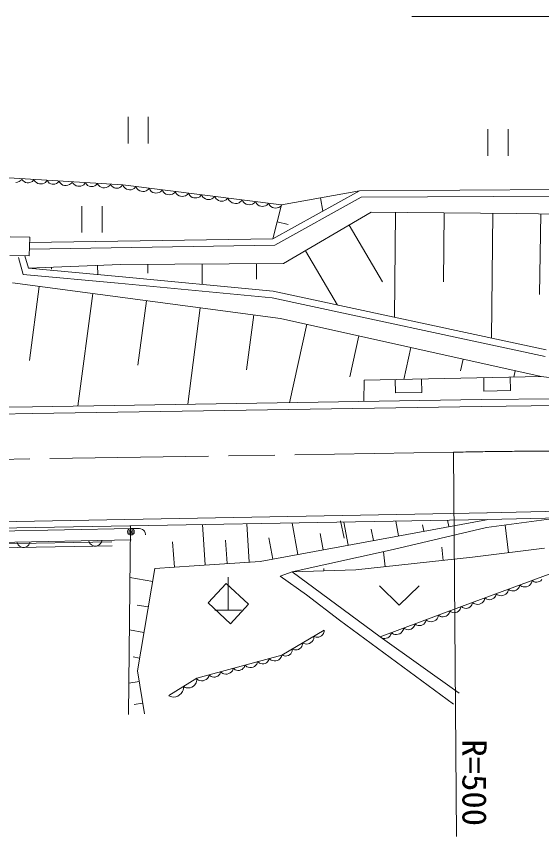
# Model space of a CAD drawing. Units: millimetres, scale not verified. Extents: x 40000 to 680000, y 20000 to 380000.
# Drawn here: x 82904 to 122571, y 251924 to 313877 of the extents above; entities that cross this region are included whole.
import ezdxf
from ezdxf.enums import TextEntityAlignment as Align

# ---------------------------------------------------------------- set-up
doc = ezdxf.new("R2010")
doc.units = ezdxf.units.MM
doc.header["$LTSCALE"] = 1000
doc.linetypes.add('CHAIN', pattern=[18.5, 12, -1.5, 3.5, -1.5])
for name, color, linetype, lineweight in [('M-BGD', 7, 'Continuous', 13), ('M-BMK', 2, 'CHAIN', 13), ('M-STR-HTXT', 7, 'Continuous', 13)]:
    doc.layers.add(name, color=color, linetype=linetype, lineweight=lineweight)
doc.styles.add('ＭＳ ゴシック', font='')
doc.styles.get('ＭＳ ゴシック').set_extended_font_data('MS Gothic')

msp = doc.modelspace()

# ---------------------------------------------------------------- linework, layer by layer
at = {"layer": 'M-BGD'}
for p, q in [((91347, 306279), (91347, 304279)), ((92867, 304279), (92867, 306279)), ((118514, 305356), (118514, 303356)), ((120034, 303356), (120034, 305356)), ((82328, 301672), (90938, 301148)), ((82869, 301339), (82990, 301351)), ((82990, 301351), (83113, 301404)), ((83113, 301404), (83197, 301459)), ((83197, 301459), (83260, 301515)), ((83260, 301515), (83326, 301611)), ((83326, 301611), (83375, 301518)), ((83375, 301518), (83425, 301461)), ((83425, 301461), (83494, 301403)), ((83494, 301403), (83598, 301342)), ((83598, 301342), (83705, 301318)), ((83705, 301318), (83813, 301311)), ((83813, 301311), (83922, 301323)), ((83922, 301323), (84033, 301370)), ((84033, 301370), (84108, 301419)), ((84108, 301419), (84165, 301470)), ((84165, 301470), (84225, 301557)), ((84225, 301557), (84278, 301453)), ((84278, 301453), (84335, 301390)), ((84335, 301390), (84411, 301325)), ((84411, 301325), (84527, 301258)), ((84527, 301258), (84645, 301230)), ((84645, 301230), (84765, 301223)), ((84765, 301223), (84886, 301236)), ((84886, 301236), (85010, 301288)), ((85010, 301288), (85093, 301343)), ((85093, 301343), (85157, 301400)), ((85157, 301400), (85223, 301496)), ((85223, 301496), (85271, 301403)), ((85271, 301403), (85322, 301346)), ((85322, 301346), (85390, 301287)), ((85390, 301287), (85495, 301227)), ((85495, 301227), (85602, 301202)), ((85602, 301202), (85709, 301196)), ((85709, 301196), (85818, 301207)), ((85818, 301207), (85929, 301254)), ((85929, 301254), (86004, 301304)), ((86004, 301304), (86062, 301355)), ((86062, 301355), (86121, 301441)), ((86121, 301441), (86175, 301338)), ((86175, 301338), (86231, 301274)), ((86231, 301274), (86307, 301209)), ((86307, 301209), (86423, 301142)), ((86423, 301142), (86542, 301115)), ((86542, 301115), (86662, 301108)), ((86662, 301108), (86783, 301120)), ((86783, 301120), (86906, 301173)), ((86906, 301173), (86990, 301228)), ((86990, 301228), (87053, 301284)), ((87053, 301284), (87119, 301380)), ((87119, 301380), (87173, 301277)), ((87173, 301277), (87229, 301213)), ((87229, 301213), (87305, 301149)), ((87305, 301149), (87422, 301081)), ((87781, 301060), (87904, 301112)), ((87904, 301112), (87988, 301167)), ((87988, 301167), (88051, 301223)), ((88051, 301223), (88117, 301320)), ((88117, 301320), (88166, 301226)), ((88166, 301226), (88216, 301169)), ((88216, 301169), (88285, 301111)), ((88285, 301111), (88389, 301051)), ((88824, 301078), (88899, 301128)), ((88899, 301128), (88956, 301178)), ((88956, 301178), (89016, 301265)), ((89016, 301265), (89069, 301161)), ((89069, 301161), (89126, 301098)), ((89126, 301098), (89202, 301033)), ((89884, 301052), (89948, 301108)), ((89948, 301108), (90014, 301204)), ((90014, 301204), (90062, 301111)), ((90062, 301111), (90113, 301054)), ((90853, 301063), (90912, 301149)), ((90938, 301148), (102918, 299650)), ((90938, 301148), (90986, 301041)), ((87422, 301081), (87540, 301054)), ((87540, 301054), (87660, 301047)), ((87660, 301047), (87781, 301060)), ((88389, 301051), (88496, 301026)), ((88496, 301026), (88604, 301019)), ((88604, 301019), (88713, 301031)), ((88713, 301031), (88824, 301078)), ((89202, 301033), (89318, 300966)), ((89318, 300966), (89437, 300939)), ((89437, 300939), (89556, 300931)), ((89556, 300931), (89677, 300944)), ((89677, 300944), (89801, 300997)), ((89801, 300997), (89884, 301052)), ((90113, 301054), (90181, 300996)), ((90181, 300996), (90286, 300935)), ((90286, 300935), (90393, 300911)), ((90393, 300911), (90500, 300904)), ((90500, 300904), (90609, 300915)), ((90609, 300915), (90720, 300963)), ((90720, 300963), (90796, 301012)), ((90796, 301012), (90853, 301063)), ((90986, 301041), (91038, 300974)), ((91038, 300974), (91110, 300905)), ((91110, 300905), (91221, 300830)), ((91221, 300830), (91338, 300796)), ((91338, 300796), (91457, 300781)), ((91457, 300781), (91578, 300786)), ((91578, 300786), (91705, 300830)), ((91705, 300830), (91792, 300880)), ((91792, 300880), (91859, 300932)), ((91859, 300932), (91931, 301024)), ((91931, 301024), (91978, 300917)), ((91978, 300917), (92030, 300850)), ((92030, 300850), (92102, 300781)), ((92102, 300781), (92214, 300706)), ((92214, 300706), (92330, 300672)), ((92330, 300672), (92449, 300657)), ((92449, 300657), (92571, 300662)), ((92571, 300662), (92697, 300706)), ((92697, 300706), (92784, 300756)), ((92784, 300756), (92851, 300808)), ((92851, 300808), (92923, 300900)), ((92923, 300900), (92970, 300793)), ((92970, 300793), (93022, 300726)), ((93022, 300726), (93094, 300657)), ((93094, 300657), (93206, 300582)), ((93206, 300582), (93322, 300548)), ((93322, 300548), (93441, 300533)), ((93441, 300533), (93563, 300538)), ((93563, 300538), (93690, 300582)), ((93690, 300582), (93776, 300632)), ((93776, 300632), (93843, 300684)), ((93843, 300684), (93915, 300776)), ((93915, 300776), (93962, 300669)), ((93962, 300669), (94015, 300602)), ((94015, 300602), (94086, 300533)), ((94086, 300533), (94198, 300458)), ((94682, 300458), (94769, 300508)), ((94769, 300508), (94836, 300560)), ((94836, 300560), (94908, 300652)), ((94908, 300652), (94955, 300545)), ((94955, 300545), (95007, 300478)), ((95007, 300478), (95079, 300409)), ((95828, 300436), (95900, 300528)), ((95900, 300528), (95947, 300421)), ((102281, 297087), (108823, 300711)), ((102918, 299650), (108823, 300711)), ((108823, 300711), (134341, 300876)), ((94198, 300458), (94315, 300424)), ((94315, 300424), (94434, 300409)), ((94434, 300409), (94555, 300414)), ((94555, 300414), (94682, 300458)), ((95079, 300409), (95190, 300334)), ((95190, 300334), (95307, 300299)), ((95307, 300299), (95426, 300285)), ((95426, 300285), (95548, 300290)), ((95548, 300290), (95674, 300334)), ((95674, 300334), (95761, 300384)), ((95761, 300384), (95828, 300436)), ((95947, 300421), (95999, 300354)), ((95999, 300354), (96071, 300285)), ((96071, 300285), (96183, 300210)), ((96183, 300210), (96299, 300175)), ((96299, 300175), (96418, 300161)), ((96418, 300161), (96540, 300166)), ((96540, 300166), (96666, 300210)), ((96666, 300210), (96753, 300260)), ((96753, 300260), (96820, 300312)), ((96820, 300312), (96892, 300404)), ((96892, 300404), (96939, 300297)), ((96939, 300297), (96991, 300230)), ((96991, 300230), (97063, 300161)), ((97063, 300161), (97175, 300086)), ((97175, 300086), (97292, 300051)), ((97292, 300051), (97411, 300037)), ((97411, 300037), (97532, 300042)), ((97532, 300042), (97659, 300086)), ((97659, 300086), (97745, 300136)), ((97745, 300136), (97812, 300188)), ((97812, 300188), (97884, 300280)), ((97884, 300280), (97932, 300173)), ((97932, 300173), (97984, 300106)), ((97984, 300106), (98056, 300037)), ((98056, 300037), (98167, 299962)), ((98167, 299962), (98284, 299927)), ((98284, 299927), (98403, 299913)), ((98403, 299913), (98524, 299917)), ((98524, 299917), (98651, 299962)), ((98651, 299962), (98738, 300012)), ((98738, 300012), (98805, 300064)), ((98805, 300064), (98877, 300156)), ((98877, 300156), (98929, 300038)), ((98929, 300038), (98986, 299965)), ((98986, 299965), (99065, 299888)), ((99065, 299888), (99188, 299806)), ((99720, 299806), (99815, 299861)), ((99815, 299861), (99889, 299918)), ((99889, 299918), (99968, 300019)), ((99968, 300019), (100015, 299913)), ((100015, 299913), (100067, 299846)), ((100889, 299803), (100960, 299895)), ((100960, 299895), (101008, 299788)), ((102414, 296589), (108954, 300212)), ((105871, 300181), (106051, 299175)), ((108954, 300212), (134406, 300376)), ((87852, 299553), (87852, 297553)), ((89372, 297553), (89372, 299553)), ((99188, 299806), (99316, 299768)), ((99316, 299768), (99447, 299752)), ((99447, 299752), (99581, 299757)), ((99581, 299757), (99720, 299806)), ((100067, 299846), (100139, 299776)), ((100139, 299776), (100251, 299702)), ((100251, 299702), (100368, 299667)), ((100368, 299667), (100487, 299652)), ((100487, 299652), (100608, 299657)), ((100608, 299657), (100735, 299702)), ((100735, 299702), (100822, 299751)), ((100822, 299751), (100889, 299803)), ((101008, 299788), (101060, 299721)), ((101060, 299721), (101132, 299652)), ((101132, 299652), (101243, 299578)), ((101243, 299578), (101360, 299543)), ((101360, 299543), (101479, 299528)), ((101479, 299528), (101600, 299533)), ((101600, 299533), (101727, 299578)), ((101727, 299578), (101814, 299627)), ((101814, 299627), (101881, 299679)), ((101881, 299679), (101953, 299771)), ((101953, 299771), (102000, 299664)), ((102000, 299664), (102052, 299597)), ((102052, 299597), (102124, 299528)), ((102124, 299528), (102236, 299454)), ((102236, 299454), (102352, 299419)), ((102281, 297087), (102918, 299650)), ((102352, 299419), (102471, 299404)), ((102471, 299404), (102593, 299409)), ((102593, 299409), (102719, 299454)), ((102719, 299454), (102806, 299503)), ((102806, 299503), (102873, 299555)), ((102873, 299555), (102945, 299647)), ((103089, 295210), (109702, 299087)), ((109702, 299087), (120713, 298989)), ((111538, 299071), (111467, 291142)), ((115208, 299038), (115162, 293829)), ((118878, 299006), (118795, 289570)), ((120713, 298989), (135098, 298761)), ((122512, 298961), (122415, 292868)), ((102600, 298369), (103426, 298163)), ((108049, 298118), (110561, 293834)), ((83907, 297193), (82441, 297229)), ((83873, 295794), (83907, 297193)), ((83898, 296806), (102281, 297087)), ((83905, 296306), (102414, 296589)), ((104743, 296180), (107153, 292068)), ((82406, 295829), (83873, 295794)), ((83059, 295664), (83426, 294386)), ((83540, 295802), (83812, 294853)), ((83812, 294853), (90775, 295145)), ((85553, 294926), (85559, 294786)), ((89035, 295072), (89064, 294373)), ((90775, 295145), (103089, 295210)), ((92828, 295156), (92831, 294474)), ((96932, 295178), (96941, 293625)), ((101037, 295199), (101043, 294018)), ((83426, 294386), (90580, 293733)), ((83812, 294853), (90628, 294231)), ((82606, 293753), (102859, 291057)), ((90580, 293733), (102216, 292617)), ((90628, 294231), (102293, 293111)), ((102293, 293111), (90628, 294231)), ((84631, 293483), (83888, 287897)), ((102293, 293111), (122921, 288684)), ((122921, 288684), (102293, 293111)), ((88682, 292944), (87556, 284448)), ((102216, 292617), (122839, 288190)), ((92733, 292405), (92085, 287535)), ((96783, 291866), (95859, 284575)), ((100834, 291327), (100283, 287188)), ((102859, 291057), (122543, 286665)), ((104828, 290618), (103534, 284699)), ((108764, 289740), (108075, 286650)), ((112701, 288861), (112163, 286450)), ((116638, 287983), (116444, 287115)), ((120575, 287104), (120467, 286622)), ((109149, 284795), (109163, 286388)), ((109163, 286388), (122543, 286665)), ((111508, 286437), (111529, 285437)), ((113528, 285478), (113507, 286478)), ((118198, 286575), (118219, 285575)), ((120218, 285617), (120198, 286617)), ((122543, 286665), (137889, 284788)), ((118219, 285575), (120218, 285617)), ((111529, 285437), (113528, 285478)), ((123673, 284999), (118006, 284937)), ((84108, 284393), (64454, 284065)), ((118006, 284937), (84108, 284393)), ((118014, 284418), (84117, 283873)), ((123677, 284499), (118014, 284418)), ((84117, 283873), (64455, 283545)), ((118445, 276371), (145902, 277042)), ((64471, 275406), (118448, 276371)), ((118457, 275871), (145914, 276542)), ((64467, 274906), (118457, 275871)), ((118416, 275863), (101315, 272695)), ((107671, 274466), (107373, 275771)), ((111765, 274631), (111558, 275747)), ((115565, 275335), (115476, 275817)), ((118401, 275260), (123312, 275930)), ((91552, 275186), (64471, 274665)), ((91522, 275389), (91368, 261157)), ((92052, 275196), (91552, 275186)), ((92052, 275196), (92212, 275199)), ((92212, 275199), (92313, 275181)), ((92313, 275181), (92434, 275123)), ((92434, 275123), (92515, 275065)), ((97154, 272439), (96967, 275487)), ((100483, 272644), (100304, 275546)), ((104165, 273223), (103723, 275607)), ((107965, 273927), (107641, 275677)), ((109865, 274279), (109706, 275139)), ((111353, 273602), (118401, 275260)), ((113665, 274983), (113577, 275463)), ((120075, 273363), (119819, 275454)), ((92515, 275065), (92576, 274986)), ((92576, 274986), (92639, 274867)), ((92639, 274867), (92661, 274768)), ((92661, 274768), (92662, 274708)), ((102265, 272871), (101965, 274492)), ((106065, 273575), (105835, 274815)), ((64467, 273725), (90119, 274199)), ((64472, 273823), (91567, 274338)), ((64472, 273425), (90125, 273899)), ((82939, 274174), (82981, 274055)), ((82981, 274055), (83043, 273956)), ((83043, 273956), (83145, 273858)), ((83145, 273858), (83246, 273800)), ((83646, 273808), (83745, 273869)), ((83745, 273869), (83843, 273971)), ((83843, 273971), (83901, 274072)), ((83901, 274072), (83939, 274193)), ((88358, 274277), (88400, 274158)), ((88400, 274158), (88462, 274059)), ((88462, 274059), (88564, 273961)), ((88564, 273961), (88665, 273903)), ((88665, 273903), (88786, 273865)), ((88786, 273865), (88946, 273868)), ((88946, 273868), (89065, 273911)), ((89065, 273911), (89164, 273972)), ((89164, 273972), (89262, 274074)), ((89262, 274074), (89320, 274175)), ((89320, 274175), (89358, 274296)), ((94842, 272276), (94699, 274177)), ((98818, 272541), (98709, 274327)), ((83246, 273800), (83367, 273762)), ((83367, 273762), (83527, 273765)), ((83527, 273765), (83646, 273808)), ((103724, 271921), (111353, 273602)), ((110747, 272310), (110626, 273422)), ((115148, 272789), (115040, 273787)), ((122802, 273698), (117349, 273028)), ((101315, 272695), (96322, 272388)), ((117349, 273028), (108547, 272071)), ((93363, 272165), (92040, 264449)), ((96322, 272388), (93363, 272165)), ((108547, 272071), (103724, 271921)), ((106135, 271996), (106130, 272185)), ((93197, 271200), (91480, 271495)), ((98901, 271516), (98901, 269016)), ((103724, 271921), (102815, 271603)), ((102815, 271603), (104802, 270179)), ((110379, 267021), (103724, 271921)), ((116511, 269293), (123626, 271935)), ((98738, 271044), (97382, 269574)), ((100439, 269474), (98738, 271044)), ((110323, 270855), (111823, 269415)), ((111823, 269415), (113323, 270855)), ((120818, 270681), (120866, 270756)), ((120866, 270756), (120898, 270826)), ((120898, 270826), (120918, 270929)), ((120918, 270929), (121009, 270856)), ((121009, 270856), (121086, 270821)), ((121086, 270821), (121182, 270792)), ((121182, 270792), (121315, 270778)), ((121315, 270778), (121434, 270801)), ((121434, 270801), (121547, 270843)), ((121547, 270843), (121653, 270903)), ((121653, 270903), (121744, 271001)), ((121744, 271001), (121798, 271085)), ((121798, 271085), (121834, 271162)), ((121834, 271162), (121855, 271277)), ((121855, 271277), (121937, 271211)), ((121937, 271211), (122006, 271180)), ((122006, 271180), (122093, 271154)), ((122093, 271154), (122213, 271141)), ((122213, 271141), (122320, 271162)), ((122320, 271162), (122422, 271199)), ((122422, 271199), (122517, 271254)), ((122517, 271254), (122599, 271342)), ((104802, 270179), (107318, 268279)), ((119085, 270095), (119117, 270164)), ((119117, 270164), (119136, 270268)), ((119136, 270268), (119227, 270195)), ((119227, 270195), (119305, 270159)), ((119305, 270159), (119400, 270131)), ((119400, 270131), (119534, 270116)), ((119534, 270116), (119653, 270140)), ((119653, 270140), (119766, 270181)), ((119766, 270181), (119871, 270242)), ((119871, 270242), (119963, 270340)), ((119963, 270340), (120017, 270424)), ((120017, 270424), (120052, 270501)), ((120052, 270501), (120074, 270616)), ((120074, 270616), (120156, 270550)), ((120156, 270550), (120225, 270518)), ((120225, 270518), (120312, 270493)), ((120312, 270493), (120432, 270480)), ((120432, 270480), (120539, 270500)), ((120539, 270500), (120640, 270538)), ((120640, 270538), (120735, 270592)), ((120735, 270592), (120818, 270681)), ((97382, 269574), (99083, 268004)), ((117304, 269434), (117336, 269503)), ((117336, 269503), (117355, 269606)), ((117355, 269606), (117446, 269533)), ((117446, 269533), (117523, 269498)), ((117523, 269498), (117619, 269470)), ((117872, 269478), (117985, 269520)), ((117985, 269520), (118090, 269580)), ((118090, 269580), (118182, 269678)), ((118182, 269678), (118236, 269763)), ((118236, 269763), (118271, 269840)), ((118271, 269840), (118293, 269954)), ((118293, 269954), (118375, 269889)), ((118375, 269889), (118444, 269857)), ((118444, 269857), (118530, 269831)), ((118530, 269831), (118650, 269818)), ((118650, 269818), (118758, 269839)), ((118758, 269839), (118859, 269877)), ((118859, 269877), (118954, 269931)), ((118954, 269931), (119037, 270019)), ((119037, 270019), (119085, 270095)), ((92867, 269271), (92022, 269416)), ((97901, 269016), (99901, 269016)), ((99083, 268004), (100439, 269474)), ((110379, 267021), (116511, 269293)), ((115611, 268863), (115630, 268966)), ((115630, 268966), (115712, 268901)), ((115712, 268901), (115781, 268869)), ((116095, 268851), (116196, 268888)), ((116196, 268888), (116291, 268943)), ((116291, 268943), (116374, 269031)), ((116374, 269031), (116423, 269107)), ((116423, 269107), (116454, 269176)), ((116454, 269176), (116474, 269279)), ((116511, 269293), (116593, 269227)), ((116593, 269227), (116663, 269196)), ((116663, 269196), (116749, 269170)), ((116749, 269170), (116869, 269157)), ((116869, 269157), (116977, 269178)), ((116977, 269178), (117078, 269215)), ((117078, 269215), (117173, 269270)), ((117173, 269270), (117255, 269358)), ((117255, 269358), (117304, 269434)), ((117619, 269470), (117753, 269455)), ((117753, 269455), (117872, 269478)), ((107318, 268279), (115907, 261923)), ((113829, 268203), (113848, 268306)), ((113848, 268306), (113939, 268234)), ((114478, 268220), (114583, 268280)), ((114583, 268280), (114675, 268378)), ((114675, 268378), (114729, 268462)), ((114729, 268462), (114764, 268539)), ((114764, 268539), (114786, 268654)), ((114786, 268654), (114868, 268588)), ((114868, 268588), (114937, 268556)), ((114937, 268556), (115023, 268531)), ((115023, 268531), (115144, 268518)), ((115144, 268518), (115251, 268538)), ((115251, 268538), (115352, 268576)), ((115352, 268576), (115447, 268630)), ((115447, 268630), (115530, 268718)), ((115530, 268718), (115579, 268794)), ((115579, 268794), (115611, 268863)), ((115781, 268869), (115867, 268843)), ((115867, 268843), (115987, 268830)), ((115987, 268830), (116095, 268851)), ((112139, 267567), (112160, 267681)), ((112160, 267681), (112242, 267616)), ((112727, 267603), (112822, 267658)), ((112822, 267658), (112904, 267746)), ((112904, 267746), (112953, 267821)), ((112953, 267821), (112985, 267891)), ((112985, 267891), (113004, 267994)), ((113004, 267994), (113086, 267928)), ((113086, 267928), (113156, 267896)), ((113156, 267896), (113242, 267871)), ((113242, 267871), (113362, 267858)), ((113362, 267858), (113469, 267878)), ((113469, 267878), (113571, 267916)), ((113571, 267916), (113666, 267970)), ((113666, 267970), (113748, 268058)), ((113748, 268058), (113797, 268134)), ((113797, 268134), (113829, 268203)), ((113939, 268234), (114016, 268198)), ((114016, 268198), (114112, 268170)), ((114112, 268170), (114246, 268155)), ((114246, 268155), (114365, 268178)), ((114365, 268178), (114478, 268220)), ((92536, 267342), (91437, 267531)), ((106156, 267516), (102959, 265639)), ((105378, 266944), (105380, 267061)), ((105380, 267061), (105472, 267010)), ((105755, 266989), (105858, 267028)), ((105858, 267028), (105951, 267083)), ((105951, 267083), (106035, 267153)), ((106035, 267153), (106101, 267255)), ((106101, 267255), (106135, 267338)), ((106135, 267338), (106155, 267411)), ((106155, 267411), (106156, 267516)), ((110379, 267021), (110460, 266956)), ((116338, 262750), (110379, 267021)), ((111040, 266998), (111123, 267086)), ((111123, 267086), (111171, 267161)), ((111171, 267161), (111203, 267231)), ((111203, 267231), (111223, 267334)), ((111223, 267334), (111314, 267261)), ((111314, 267261), (111391, 267226)), ((111391, 267226), (111486, 267197)), ((111486, 267197), (111620, 267183)), ((111620, 267183), (111739, 267205)), ((111739, 267205), (111852, 267247)), ((111852, 267247), (111957, 267308)), ((111957, 267308), (112049, 267405)), ((112049, 267405), (112103, 267490)), ((112103, 267490), (112139, 267567)), ((112242, 267616), (112312, 267584)), ((112312, 267584), (112398, 267558)), ((112398, 267558), (112518, 267545)), ((112518, 267545), (112625, 267566)), ((112625, 267566), (112727, 267603)), ((104497, 266375), (104516, 266449)), ((104516, 266449), (104517, 266554)), ((104517, 266554), (104620, 266498)), ((104620, 266498), (104702, 266477)), ((104702, 266477), (104801, 266466)), ((104801, 266466), (104935, 266475)), ((104935, 266475), (105049, 266518)), ((105049, 266518), (105152, 266579)), ((105152, 266579), (105245, 266657)), ((105245, 266657), (105318, 266770)), ((105318, 266770), (105357, 266862)), ((105357, 266862), (105378, 266944)), ((105472, 267010), (105546, 266991)), ((105546, 266991), (105635, 266981)), ((105635, 266981), (105755, 266989)), ((110460, 266956), (110530, 266924)), ((110530, 266924), (110616, 266898)), ((110616, 266898), (110736, 266885)), ((110736, 266885), (110844, 266906)), ((110844, 266906), (110945, 266943)), ((110945, 266943), (111040, 266998)), ((103621, 265735), (103686, 265836)), ((103686, 265836), (103721, 265919)), ((103721, 265919), (103740, 265993)), ((103740, 265993), (103741, 266098)), ((103741, 266098), (103833, 266048)), ((103833, 266048), (103907, 266029)), ((103907, 266029), (103997, 266019)), ((103997, 266019), (104117, 266027)), ((104117, 266027), (104219, 266066)), ((104219, 266066), (104313, 266121)), ((104313, 266121), (104397, 266191)), ((104397, 266191), (104462, 266292)), ((104462, 266292), (104497, 266375)), ((92205, 265413), (91731, 265495)), ((102959, 265639), (96536, 263882)), ((101873, 265136), (101928, 265208)), ((101928, 265208), (101966, 265274)), ((101966, 265274), (101995, 265375)), ((101995, 265375), (102079, 265294)), ((102079, 265294), (102152, 265252)), ((102152, 265252), (102245, 265216)), ((102245, 265216), (102377, 265189)), ((102377, 265189), (102498, 265202)), ((102498, 265202), (102614, 265233)), ((102614, 265233), (102724, 265284)), ((102724, 265284), (102824, 265374)), ((102824, 265374), (102886, 265453)), ((102886, 265453), (102928, 265526)), ((102928, 265526), (102959, 265639)), ((102965, 265642), (103057, 265592)), ((103057, 265592), (103131, 265573)), ((103131, 265573), (103221, 265563)), ((103221, 265563), (103341, 265571)), ((103341, 265571), (103443, 265610)), ((103443, 265610), (103537, 265665)), ((103537, 265665), (103621, 265735)), ((99262, 264524), (99294, 264636)), ((99294, 264636), (99370, 264564)), ((99370, 264564), (99436, 264526)), ((99851, 264509), (99951, 264555)), ((99951, 264555), (100040, 264635)), ((100040, 264635), (100096, 264706)), ((100096, 264706), (100133, 264773)), ((100133, 264773), (100162, 264874)), ((100162, 264874), (100246, 264793)), ((100246, 264793), (100320, 264751)), ((100320, 264751), (100413, 264714)), ((100413, 264714), (100544, 264688)), ((100544, 264688), (100665, 264700)), ((100665, 264700), (100781, 264732)), ((100781, 264732), (100892, 264783)), ((100892, 264783), (100992, 264873)), ((100992, 264873), (101053, 264952)), ((101053, 264952), (101095, 265025)), ((101095, 265025), (101126, 265138)), ((101126, 265138), (101202, 265065)), ((101202, 265065), (101269, 265027)), ((101269, 265027), (101352, 264994)), ((101352, 264994), (101471, 264970)), ((101471, 264970), (101580, 264982)), ((101580, 264982), (101684, 265010)), ((101684, 265010), (101783, 265056)), ((101783, 265056), (101873, 265136)), ((92040, 264449), (92572, 261190)), ((97326, 263870), (97387, 263949)), ((97387, 263949), (97430, 264023)), ((97430, 264023), (97461, 264135)), ((97461, 264135), (97537, 264062)), ((97537, 264062), (97603, 264025)), ((97603, 264025), (97687, 263991)), ((97687, 263991), (97805, 263968)), ((97805, 263968), (97914, 263979)), ((97914, 263979), (98018, 264008)), ((98018, 264008), (98118, 264053)), ((98118, 264053), (98208, 264134)), ((98208, 264134), (98263, 264205)), ((98263, 264205), (98301, 264271)), ((98301, 264271), (98329, 264372)), ((98329, 264372), (98413, 264292)), ((98413, 264292), (98487, 264250)), ((98487, 264250), (98580, 264213)), ((98580, 264213), (98712, 264187)), ((98712, 264187), (98833, 264199)), ((98833, 264199), (98948, 264231)), ((98948, 264231), (99059, 264282)), ((99059, 264282), (99159, 264371)), ((99159, 264371), (99220, 264450)), ((99220, 264450), (99262, 264524)), ((99436, 264526), (99520, 264493)), ((99520, 264493), (99638, 264469)), ((99638, 264469), (99747, 264480)), ((99747, 264480), (99851, 264509)), ((92173, 263634), (91393, 263507)), ((96536, 263882), (94420, 262577)), ((96275, 263298), (96385, 263394)), ((96385, 263394), (96470, 263531)), ((96470, 263531), (96514, 263643)), ((96496, 263871), (96581, 263791)), ((96514, 263643), (96538, 263742)), ((96538, 263742), (96536, 263882)), ((96581, 263791), (96654, 263749)), ((96654, 263749), (96747, 263712)), ((96747, 263712), (96879, 263686)), ((96879, 263686), (97000, 263698)), ((97000, 263698), (97116, 263730)), ((97116, 263730), (97226, 263780)), ((97226, 263780), (97326, 263870)), ((95232, 262620), (95352, 262724)), ((95352, 262724), (95443, 262872)), ((95443, 262872), (95491, 262993)), ((95491, 262993), (95516, 263100)), ((95515, 263252), (95639, 263188)), ((95516, 263100), (95515, 263252)), ((95639, 263188), (95738, 263164)), ((95738, 263164), (95857, 263153)), ((95857, 263153), (96018, 263168)), ((96018, 263168), (96153, 263223)), ((96153, 263223), (96275, 263298)), ((94408, 262569), (94543, 262500)), ((94543, 262500), (94650, 262474)), ((94650, 262474), (94779, 262463)), ((94779, 262463), (94953, 262478)), ((94953, 262478), (95100, 262538)), ((95100, 262538), (95232, 262620)), ((92439, 262005), (91801, 261901))]:
    msp.add_line(p, q, dxfattribs=at)
for radius in [250, 150, 50]:
    msp.add_circle((91557, 274936), radius, dxfattribs=at)
at = {"layer": 'M-BMK'}
msp.add_line((115922, 280961), (65466, 280163), dxfattribs=at)
msp.add_arc((125325, -218951), 500000, 85.67056, 91.07754, dxfattribs=at)
at = {"layer": 'M-STR-HTXT'}
for p, q in [((141448, 313877), (112765, 313877)), ((115922, 280961), (116153, 251924))]:
    msp.add_line(p, q, dxfattribs=at)

# ---------------------------------------------------------------- texts
at = {"layer": 'M-STR-HTXT', "style": 'ＭＳ ゴシック', "width": 1.05}
msp.add_text('R=500', height=1833, rotation=270, dxfattribs=at).set_placement((116042, 259267), align=Align.BOTTOM_LEFT)

doc.saveas('drawing.dxf')
